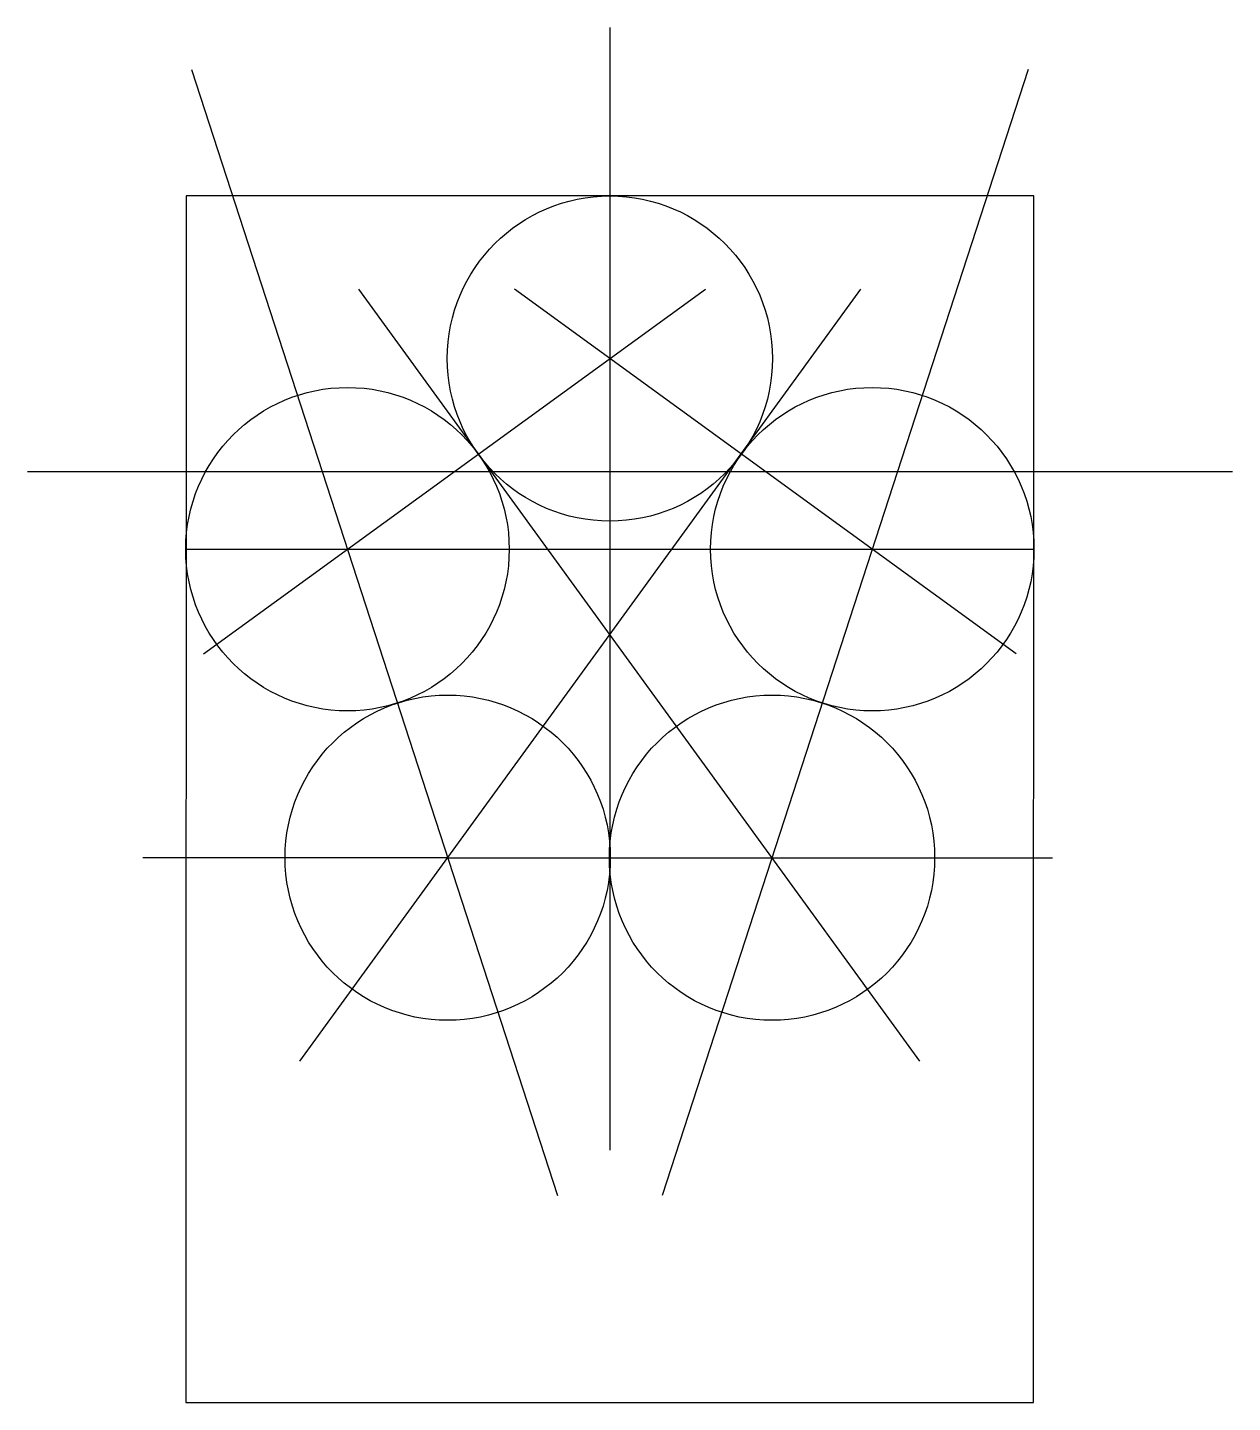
# Model space of a CAD drawing. Header units: millimetres. Extents: x 269 to 801, y -97 to 511.
import ezdxf

# ---------------------------------------------------------------- set-up
doc = ezdxf.new("R2010")
doc.units = ezdxf.units.MM

msp = doc.modelspace()

# ---------------------------------------------------------------- linework, layer by layer
for p, q in [((526.04, 510.51), (526.04, 14.27)), ((341.15, 491.95), (502.86, -5.73)), ((710.94, 491.95), (549.23, -5.73)), ((346.46, 233.7), (568.27, 394.86)), ((388.96, 53.53), (636.95, 394.86)), ((663.13, 53.53), (415.14, 394.86)), ((705.62, 233.7), (483.82, 394.86)), ((268.6, 314.28), (801.28, 314.28)), ((338.56, 279.9), (713.53, 279.9)), ((454.35, 143.54), (319.64, 143.54)), ((454.35, 143.54), (597.73, 143.54)), ((597.73, 143.54), (721.77, 143.54)), ((721.77, 143.54), (721.77, 143.54))]:
    msp.add_line(p, q)
msp.add_lwpolyline([(338.56, -97.3), (713.29, -97.3), (713.41, 436.06), (338.68, 436.06)], close=True)
for centre, radius in [((526.04, 364.18), 71.89), ((410.05, 279.9), 71.49), ((642.04, 279.9), 71.49), ((454.35, 143.54), 71.89), ((597.73, 143.54), 71.89)]:
    msp.add_circle(centre, radius)

doc.saveas('drawing.dxf')
